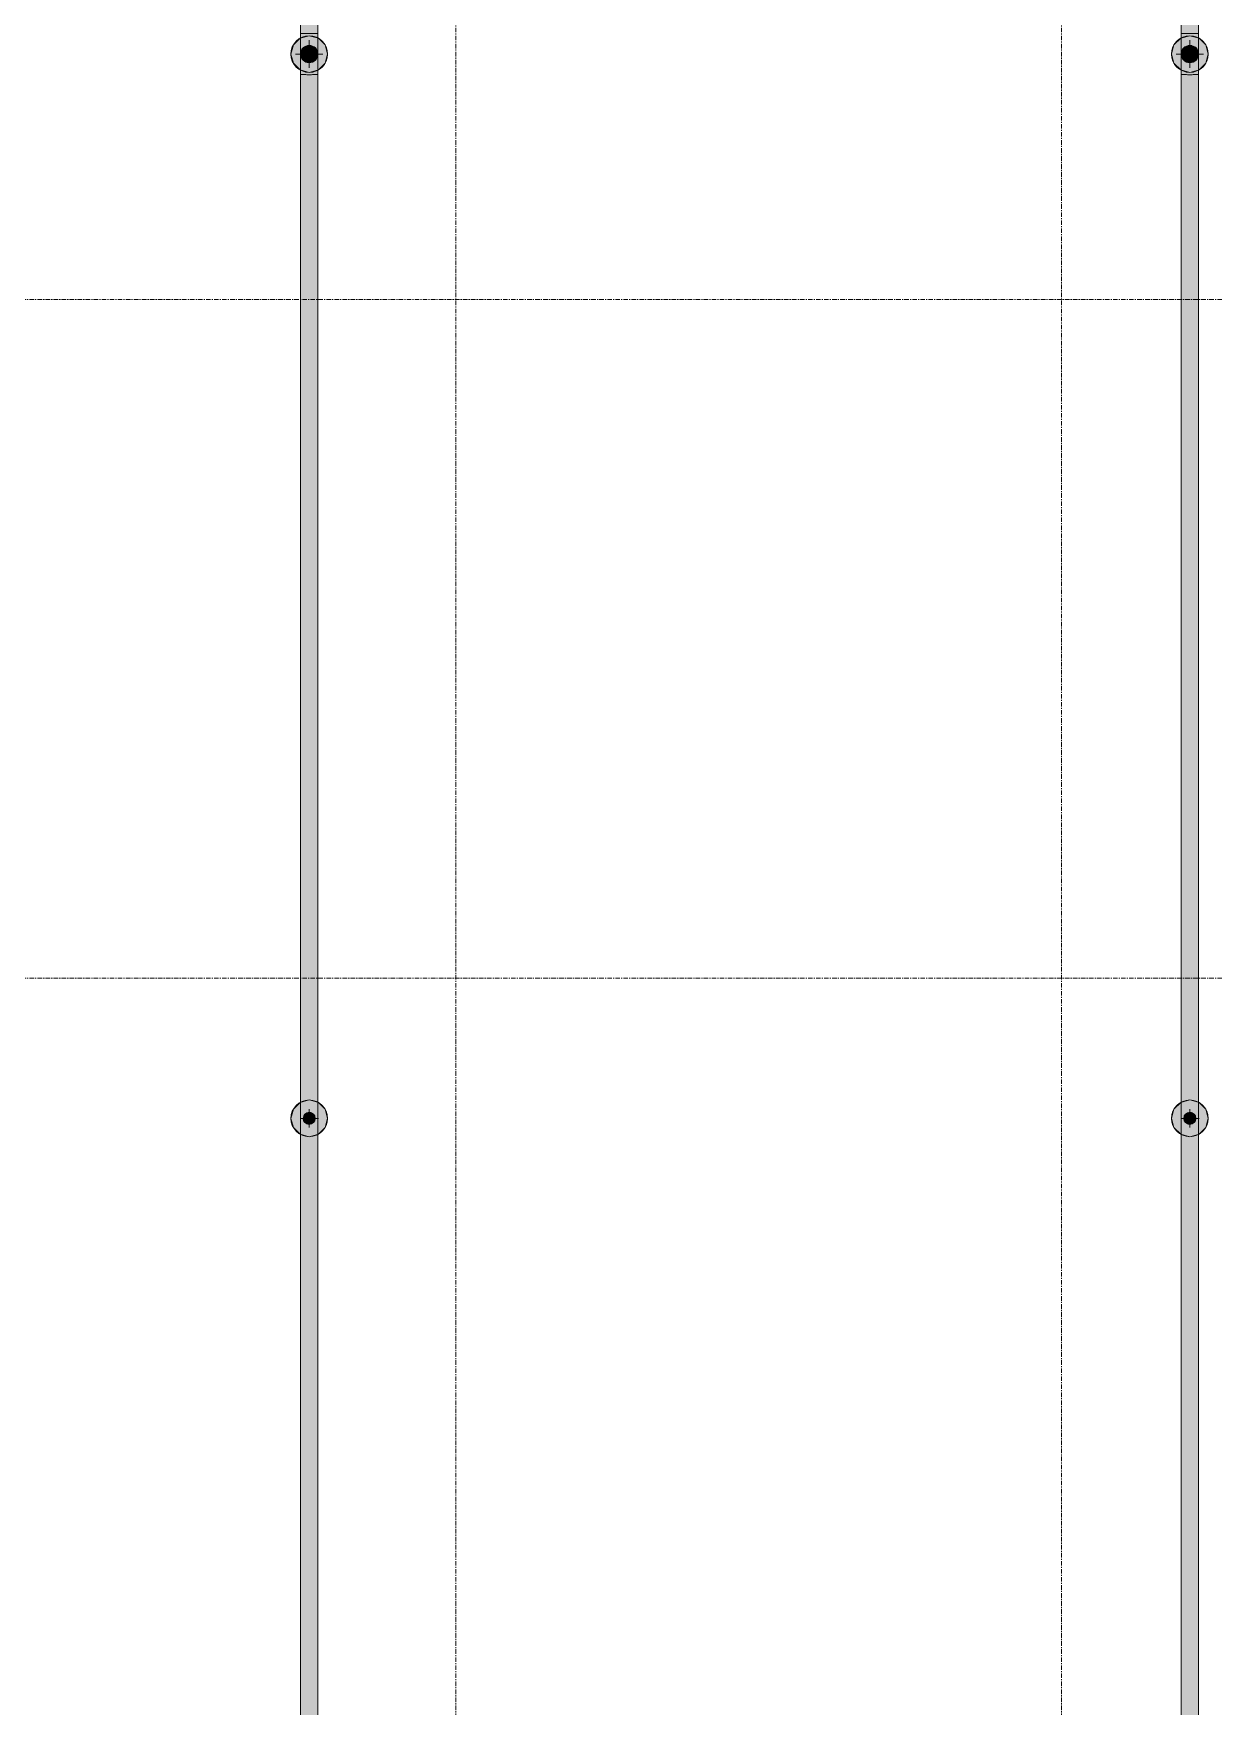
# Model space of a CAD drawing. Header units: inches. Extents: x -3679 to 241, y -496 to 1784.
# Drawn here: x -2782.1 to -2653.3, y 119.6 to 302 of the extents above; entities that cross this region are included whole.
import ezdxf

# ---------------------------------------------------------------- set-up
doc = ezdxf.new("R2010")
doc.units = ezdxf.units.IN
doc.header["$MEASUREMENT"] = 0
doc.linetypes.add('Grid Line', pattern=[0.875, 0.5, -0.125, 0.125, -0.125])
for name, color, linetype, lineweight in [('A-ANNO-NOTE', 250, 'Continuous', 9), ('P-PIPE', 1, 'Continuous', 9), ('P-PIPE-CNTR', 1, 'Continuous', 9), ('S-GRID', 8, 'Continuous', 9)]:
    doc.layers.add(name, color=color, linetype=linetype, lineweight=lineweight)

msp = doc.modelspace()

# ---------------------------------------------------------------- hatches: boundary and pattern name
at = {"layer": 'A-ANNO-NOTE'}
for points in [[(-2752, 297.74), (-2751, 298.01), (-2750.27, 298.74), (-2750, 299.74), (-2750.27, 300.74), (-2751, 301.47), (-2752, 301.74), (-2753, 301.47), (-2753.73, 300.74), (-2754, 299.74), (-2753.73, 298.74), (-2753, 298.01)], [(-2656, 297.74), (-2655, 298.01), (-2654.27, 298.74), (-2654, 299.74), (-2654.27, 300.74), (-2655, 301.47), (-2656, 301.74), (-2657, 301.47), (-2657.73, 300.74), (-2658, 299.74), (-2657.73, 298.74), (-2657, 298.01)], [(-2752, 181.74), (-2751, 182.01), (-2750.27, 182.74), (-2750, 183.74), (-2750.27, 184.74), (-2751, 185.47), (-2752, 185.74), (-2753, 185.47), (-2753.73, 184.74), (-2754, 183.74), (-2753.73, 182.74), (-2753, 182.01)], [(-2656, 181.74), (-2655, 182.01), (-2654.27, 182.74), (-2654, 183.74), (-2654.27, 184.74), (-2655, 185.47), (-2656, 185.74), (-2657, 185.47), (-2657.73, 184.74), (-2658, 183.74), (-2657.73, 182.74), (-2657, 182.01)]]:
    msp.add_hatch(color=256, dxfattribs=at).paths.add_polyline_path(points, flags=0)
h = msp.add_hatch(color=256, dxfattribs=at)
edge = h.paths.add_edge_path(flags=0)
edge.add_arc((-2752, 299.74), 2, 0, 360)
h = msp.add_hatch(color=256, dxfattribs=at)
edge = h.paths.add_edge_path(flags=0)
edge.add_arc((-2656, 299.74), 2, 0, 360)
h = msp.add_hatch(color=256, dxfattribs=at)
edge = h.paths.add_edge_path(flags=0)
edge.add_arc((-2752, 183.74), 2, 0, 360)
h = msp.add_hatch(color=256, dxfattribs=at)
edge = h.paths.add_edge_path(flags=0)
edge.add_arc((-2656, 183.74), 2, 0, 360)
at = {"layer": 'P-PIPE'}
h = msp.add_hatch(color=256, dxfattribs=at)
h.paths.add_polyline_path([(-2752.67, 301.98), (-2752.67, 301.99), (-2752.67, 306.43)], flags=0)
h.paths.add_polyline_path([(-2752, 301.98), (-2752, 417.5), (-2752.95, 417.5), (-2752.95, 301.99), (-2752.47, 301.98), (-2752.25, 301.98)], flags=0)
for points in [[(-2752, 301.98), (-2751.05, 301.99), (-2751.05, 417.5), (-2751.53, 417.5), (-2752, 417.5), (-2752, 306.43)], [(-2656, 301.98), (-2655.05, 301.99), (-2655.05, 417.5), (-2655.53, 417.5), (-2656, 417.5), (-2656, 306.43)], [(-2752, 298.79), (-2751.75, 298.83), (-2751.53, 298.92), (-2751.33, 299.07), (-2751.18, 299.27), (-2751.08, 299.5), (-2751.05, 299.74), (-2751.08, 299.99), (-2751.18, 300.22), (-2751.33, 300.41), (-2751.53, 300.57), (-2751.75, 300.66), (-2752, 300.69), (-2752.25, 300.66), (-2752.48, 300.57), (-2752.67, 300.41), (-2752.82, 300.22), (-2752.92, 299.99), (-2752.95, 299.74), (-2752.92, 299.5), (-2752.82, 299.27), (-2752.67, 299.07), (-2752.48, 298.92), (-2752.25, 298.83)], [(-2656, 298.79), (-2655.75, 298.83), (-2655.53, 298.92), (-2655.33, 299.07), (-2655.18, 299.27), (-2655.08, 299.5), (-2655.05, 299.74), (-2655.08, 299.99), (-2655.18, 300.22), (-2655.33, 300.41), (-2655.53, 300.57), (-2655.75, 300.66), (-2656, 300.69), (-2656.25, 300.66), (-2656.48, 300.57), (-2656.67, 300.41), (-2656.82, 300.22), (-2656.92, 299.99), (-2656.95, 299.74), (-2656.92, 299.5), (-2656.82, 299.27), (-2656.67, 299.07), (-2656.48, 298.92), (-2656.25, 298.83)], [(-2752, 61.98), (-2752, 183.09), (-2752.17, 183.11), (-2752.36, 183.2), (-2752.48, 183.29), (-2752.57, 183.42), (-2752.64, 183.57), (-2752.66, 183.74), (-2752.64, 183.91), (-2752.57, 184.07), (-2752.46, 184.21), (-2752.33, 184.31), (-2752.12, 184.38), (-2752, 184.4), (-2752, 297.5), (-2752.95, 297.5), (-2752.95, 61.99), (-2752.47, 61.98), (-2752.25, 61.98)], [(-2752, 61.98), (-2751.05, 61.99), (-2751.05, 297.5), (-2751.53, 297.5), (-2752, 297.5), (-2752, 184.4), (-2751.83, 184.38), (-2751.64, 184.28), (-2751.53, 184.19), (-2751.42, 184.05), (-2751.36, 183.91), (-2751.34, 183.74), (-2751.36, 183.57), (-2751.43, 183.41), (-2751.54, 183.28), (-2751.67, 183.17), (-2751.87, 183.1), (-2752, 183.09), (-2752, 62.62)], [(-2656, 61.98), (-2656, 183.09), (-2656.17, 183.11), (-2656.36, 183.2), (-2656.48, 183.29), (-2656.57, 183.42), (-2656.64, 183.57), (-2656.66, 183.74), (-2656.64, 183.91), (-2656.57, 184.07), (-2656.46, 184.21), (-2656.33, 184.31), (-2656.12, 184.38), (-2656, 184.4), (-2656, 297.5), (-2656.95, 297.5), (-2656.95, 61.99), (-2656.47, 61.98), (-2656.25, 61.98)], [(-2656, 61.98), (-2655.05, 61.99), (-2655.05, 297.5), (-2655.53, 297.5), (-2656, 297.5), (-2656, 184.4), (-2655.83, 184.38), (-2655.64, 184.28), (-2655.53, 184.19), (-2655.42, 184.05), (-2655.36, 183.91), (-2655.34, 183.74), (-2655.36, 183.57), (-2655.43, 183.41), (-2655.54, 183.28), (-2655.67, 183.17), (-2655.87, 183.1), (-2656, 183.09), (-2656, 62.62)], [(-2752, 183.09), (-2751.83, 183.11), (-2751.67, 183.17), (-2751.54, 183.28), (-2751.43, 183.41), (-2751.36, 183.57), (-2751.34, 183.74), (-2751.36, 183.91), (-2751.43, 184.07), (-2751.54, 184.21), (-2751.67, 184.31), (-2751.83, 184.38), (-2752, 184.4), (-2752.17, 184.38), (-2752.33, 184.31), (-2752.46, 184.21), (-2752.57, 184.07), (-2752.64, 183.91), (-2752.66, 183.74), (-2752.64, 183.57), (-2752.57, 183.41), (-2752.46, 183.28), (-2752.33, 183.17), (-2752.17, 183.11)], [(-2656, 183.09), (-2655.83, 183.11), (-2655.67, 183.17), (-2655.54, 183.28), (-2655.43, 183.41), (-2655.36, 183.57), (-2655.34, 183.74), (-2655.36, 183.91), (-2655.43, 184.07), (-2655.54, 184.21), (-2655.67, 184.31), (-2655.83, 184.38), (-2656, 184.4), (-2656.17, 184.38), (-2656.33, 184.31), (-2656.46, 184.21), (-2656.57, 184.07), (-2656.64, 183.91), (-2656.66, 183.74), (-2656.64, 183.57), (-2656.57, 183.41), (-2656.46, 183.28), (-2656.33, 183.17), (-2656.17, 183.11)]]:
    msp.add_hatch(color=256, dxfattribs=at).paths.add_polyline_path(points, flags=0)
h = msp.add_hatch(color=256, dxfattribs=at)
h.paths.add_polyline_path([(-2656.67, 301.98), (-2656.67, 301.99), (-2656.67, 306.43)], flags=0)
h.paths.add_polyline_path([(-2656, 301.98), (-2656, 417.5), (-2656.95, 417.5), (-2656.95, 301.99), (-2656.47, 301.98), (-2656.25, 301.98)], flags=0)
h = msp.add_hatch(color=256, dxfattribs=at)
h.paths.add_polyline_path([(-2752.95, 299.74), (-2752.92, 299.99), (-2752.79, 300.28), (-2752.65, 300.43), (-2752.44, 300.58), (-2752.24, 300.66), (-2752, 300.69), (-2752, 301.98), (-2752.95, 301.99), (-2752.95, 299.91)], flags=0)
h.paths.add_polyline_path([(-2752, 297.5), (-2752, 298.79), (-2752.25, 298.83), (-2752.48, 298.92), (-2752.67, 299.07), (-2752.84, 299.31), (-2752.88, 299.38), (-2752.93, 299.56), (-2752.95, 299.74), (-2752.95, 297.5), (-2752.48, 297.5), (-2752.25, 297.5)], flags=0)
h = msp.add_hatch(color=256, dxfattribs=at)
h.paths.add_polyline_path([(-2751.05, 299.74), (-2751.05, 301.99), (-2751.53, 301.98), (-2752, 301.98), (-2751.99, 300.69), (-2751.75, 300.66), (-2751.52, 300.57), (-2751.33, 300.41), (-2751.16, 300.18), (-2751.12, 300.1), (-2751.07, 299.93), (-2751.05, 299.75)], flags=0)
h.paths.add_polyline_path([(-2752, 297.5), (-2751.05, 297.5), (-2751.05, 299.74), (-2751.08, 299.5), (-2751.21, 299.21), (-2751.35, 299.05), (-2751.54, 298.91), (-2751.75, 298.82), (-2752, 298.79), (-2752, 298.68)], flags=0)
h = msp.add_hatch(color=256, dxfattribs=at)
h.paths.add_polyline_path([(-2656.95, 299.74), (-2656.92, 299.99), (-2656.79, 300.28), (-2656.65, 300.43), (-2656.44, 300.58), (-2656.24, 300.66), (-2656, 300.69), (-2656, 301.98), (-2656.95, 301.99), (-2656.95, 299.91)], flags=0)
h.paths.add_polyline_path([(-2656, 297.5), (-2656, 298.79), (-2656.25, 298.83), (-2656.48, 298.92), (-2656.67, 299.07), (-2656.84, 299.31), (-2656.88, 299.38), (-2656.93, 299.56), (-2656.95, 299.74), (-2656.95, 297.5), (-2656.48, 297.5), (-2656.25, 297.5)], flags=0)
h = msp.add_hatch(color=256, dxfattribs=at)
h.paths.add_polyline_path([(-2655.05, 299.74), (-2655.05, 301.99), (-2655.53, 301.98), (-2656, 301.98), (-2655.99, 300.69), (-2655.75, 300.66), (-2655.52, 300.57), (-2655.33, 300.41), (-2655.16, 300.18), (-2655.12, 300.1), (-2655.07, 299.93), (-2655.05, 299.75)], flags=0)
h.paths.add_polyline_path([(-2656, 297.5), (-2655.05, 297.5), (-2655.05, 299.74), (-2655.08, 299.5), (-2655.21, 299.21), (-2655.35, 299.05), (-2655.54, 298.91), (-2655.75, 298.82), (-2656, 298.79), (-2656, 298.68)], flags=0)
h = msp.add_hatch(color=256, dxfattribs=at)
h.paths.add_polyline_path([(-2752, 298.79), (-2751.75, 298.83), (-2751.52, 298.92), (-2751.33, 299.07), (-2751.18, 299.27), (-2751.08, 299.5), (-2751.05, 299.75), (-2751.08, 299.99), (-2751.18, 300.22), (-2751.33, 300.42), (-2751.53, 300.57), (-2751.76, 300.66), (-2752.01, 300.69), (-2752.25, 300.66), (-2752.48, 300.56), (-2752.67, 300.41), (-2752.83, 300.21), (-2752.92, 299.98), (-2752.95, 299.74), (-2752.92, 299.49), (-2752.82, 299.27), (-2752.67, 299.07), (-2752.47, 298.92), (-2752.25, 298.82), (-2752, 298.79)], flags=0)
h.paths.add_polyline_path([(-2752, 298.79), (-2752.25, 298.83), (-2752.48, 298.92), (-2752.67, 299.08), (-2752.82, 299.27), (-2752.92, 299.5), (-2752.95, 299.74), (-2752.91, 300), (-2752.82, 300.22), (-2752.66, 300.42), (-2752.48, 300.57), (-2752.24, 300.66), (-2752, 300.69), (-2751.75, 300.66), (-2751.53, 300.57), (-2751.32, 300.41), (-2751.18, 300.22), (-2751.08, 299.99), (-2751.05, 299.74), (-2751.08, 299.5), (-2751.18, 299.27), (-2751.33, 299.07), (-2751.53, 298.92), (-2751.75, 298.83)], flags=0)
h = msp.add_hatch(color=256, dxfattribs=at)
h.paths.add_polyline_path([(-2656, 298.79), (-2655.75, 298.83), (-2655.52, 298.92), (-2655.33, 299.07), (-2655.18, 299.27), (-2655.08, 299.5), (-2655.05, 299.75), (-2655.08, 299.99), (-2655.18, 300.22), (-2655.33, 300.42), (-2655.53, 300.57), (-2655.76, 300.66), (-2656.01, 300.69), (-2656.25, 300.66), (-2656.48, 300.56), (-2656.67, 300.41), (-2656.83, 300.21), (-2656.92, 299.98), (-2656.95, 299.74), (-2656.92, 299.49), (-2656.82, 299.27), (-2656.67, 299.07), (-2656.47, 298.92), (-2656.25, 298.82), (-2656, 298.79)], flags=0)
h.paths.add_polyline_path([(-2656, 298.79), (-2656.25, 298.83), (-2656.48, 298.92), (-2656.67, 299.08), (-2656.82, 299.27), (-2656.92, 299.5), (-2656.95, 299.74), (-2656.91, 300), (-2656.82, 300.22), (-2656.66, 300.42), (-2656.48, 300.57), (-2656.24, 300.66), (-2656, 300.69), (-2655.75, 300.66), (-2655.53, 300.57), (-2655.32, 300.41), (-2655.18, 300.22), (-2655.08, 299.99), (-2655.05, 299.74), (-2655.08, 299.5), (-2655.18, 299.27), (-2655.33, 299.07), (-2655.53, 298.92), (-2655.75, 298.83)], flags=0)

# ---------------------------------------------------------------- linework, layer by layer
at = {"layer": 'A-ANNO-NOTE'}
for p, q in [((-2753, 301.47), (-2753.73, 300.74)), ((-2752, 301.74), (-2753, 301.47)), ((-2751, 301.47), (-2752, 301.74)), ((-2750.27, 300.74), (-2751, 301.47)), ((-2657, 301.47), (-2657.73, 300.74)), ((-2656, 301.74), (-2657, 301.47)), ((-2655, 301.47), (-2656, 301.74)), ((-2654.27, 300.74), (-2655, 301.47)), ((-2753.73, 300.74), (-2754, 299.74)), ((-2754, 299.74), (-2753.73, 298.74)), ((-2750, 299.74), (-2750.27, 300.74)), ((-2750.27, 298.74), (-2750, 299.74)), ((-2657.73, 300.74), (-2658, 299.74)), ((-2658, 299.74), (-2657.73, 298.74)), ((-2654, 299.74), (-2654.27, 300.74)), ((-2654.27, 298.74), (-2654, 299.74)), ((-2753.73, 298.74), (-2753, 298.01)), ((-2753, 298.01), (-2752, 297.74)), ((-2752, 297.74), (-2751, 298.01)), ((-2751, 298.01), (-2750.27, 298.74)), ((-2657.73, 298.74), (-2657, 298.01)), ((-2657, 298.01), (-2656, 297.74)), ((-2656, 297.74), (-2655, 298.01)), ((-2655, 298.01), (-2654.27, 298.74)), ((-2753.73, 184.74), (-2754, 183.74)), ((-2753, 185.47), (-2753.73, 184.74)), ((-2752, 185.74), (-2753, 185.47)), ((-2751, 185.47), (-2752, 185.74)), ((-2750.27, 184.74), (-2751, 185.47)), ((-2750, 183.74), (-2750.27, 184.74)), ((-2657.73, 184.74), (-2658, 183.74)), ((-2657, 185.47), (-2657.73, 184.74)), ((-2656, 185.74), (-2657, 185.47)), ((-2655, 185.47), (-2656, 185.74)), ((-2654.27, 184.74), (-2655, 185.47)), ((-2654, 183.74), (-2654.27, 184.74)), ((-2754, 183.74), (-2753.73, 182.74)), ((-2753.73, 182.74), (-2753, 182.01)), ((-2751, 182.01), (-2750.27, 182.74)), ((-2750.27, 182.74), (-2750, 183.74)), ((-2658, 183.74), (-2657.73, 182.74)), ((-2657.73, 182.74), (-2657, 182.01)), ((-2655, 182.01), (-2654.27, 182.74)), ((-2654.27, 182.74), (-2654, 183.74)), ((-2753, 182.01), (-2752, 181.74)), ((-2752, 181.74), (-2751, 182.01)), ((-2657, 182.01), (-2656, 181.74)), ((-2656, 181.74), (-2655, 182.01))]:
    msp.add_line(p, q, dxfattribs=at)
for centre in [(-2752, 299.74), (-2656, 299.74), (-2752, 183.74), (-2656, 183.74)]:
    msp.add_circle(centre, 2, dxfattribs=at)
at = {"layer": 'P-PIPE'}
for p, q in [((-2752.95, 417.5), (-2752.95, 301.99)), ((-2751.05, 301.99), (-2751.05, 417.5)), ((-2656.95, 417.5), (-2656.95, 301.99)), ((-2655.05, 301.99), (-2655.05, 417.5)), ((-2752.95, 301.99), (-2752.95, 297.5)), ((-2751.05, 297.5), (-2751.05, 301.99)), ((-2656.95, 301.99), (-2656.95, 297.5)), ((-2655.05, 297.5), (-2655.05, 301.99)), ((-2752.95, 297.5), (-2752.95, 61.99)), ((-2751.05, 61.99), (-2751.05, 297.5)), ((-2656.95, 297.5), (-2656.95, 61.99)), ((-2655.05, 61.99), (-2655.05, 297.5))]:
    msp.add_line(p, q, dxfattribs=at)
for centre, radius, start, end in [((-2752, 299.74), 0.95, 0, 180), ((-2752, 299.74), 0.95, 180, 0), ((-2752, 299.27), 0.475, 90, 270), ((-2752, 300.22), 0.475, 270, 90), ((-2656, 299.74), 0.95, 0, 180), ((-2656, 299.74), 0.95, 180, 0), ((-2656, 299.27), 0.475, 90, 270), ((-2656, 300.22), 0.475, 270, 90), ((-2752, 183.74), 0.657, 0, 180), ((-2752, 184.07), 0.329, 270, 90), ((-2656, 183.74), 0.657, 0, 180), ((-2656, 184.07), 0.329, 270, 90), ((-2752, 183.74), 0.658, 180, 0), ((-2752, 183.41), 0.329, 90, 270), ((-2656, 183.74), 0.658, 180, 0), ((-2656, 183.41), 0.329, 90, 270)]:
    msp.add_arc(centre, radius, start, end, dxfattribs=at)
for centre, major_axis, start_param, end_param in [((-2752, 301.99), (0.951, 0), 3.141593, 3.403392), ((-2752, 301.99), (0.951, 0), 3.405488, 3.665191), ((-2752, 301.99), (0.951, 0), 3.666373, 3.926991), ((-2752, 301.99), (0.95, 0), 3.665191, 3.926025), ((-2752, 301.99), (0.951, 0), 3.927731, 4.18879), ((-2752, 301.99), (0.95, 0), 3.926991, 4.188266), ((-2752, 301.99), (0.951, 0), 4.18924, 4.45059), ((-2752, 301.99), (0.95, 0), 4.18879, 4.450357), ((-2752, 301.99), (0.951, 0), 4.450806, 4.712389), ((-2752, 301.99), (0.95, 0), 4.45059, 4.712389), ((-2752, 301.99), (0.951, 0), 4.712389, 4.973972), ((-2752, 301.99), (0.95, 0), 4.712389, 4.974188), ((-2752, 301.99), (0.951, 0), 4.974188, 5.235538), ((-2752, 301.99), (0.95, 0), 4.974421, 5.235988), ((-2752, 301.99), (0.951, 0), 5.235988, 5.497047), ((-2752, 301.99), (0.95, 0), 5.236512, 5.497787), ((-2752, 301.99), (0.951, 0), 5.497787, 5.758405), ((-2752, 301.99), (0.95, 0), 5.498753, 5.759587), ((-2752, 301.99), (0.951, 0), 5.759587, 6.01929), ((-2752, 301.99), (0.951, 0), 6.021386, 6.283185), ((-2656, 301.99), (0.951, 0), 3.141593, 3.403392), ((-2656, 301.99), (0.951, 0), 3.405488, 3.665191), ((-2656, 301.99), (0.95, 0), 3.665191, 3.926025), ((-2656, 301.99), (0.951, 0), 3.666373, 3.926991), ((-2656, 301.99), (0.95, 0), 3.926991, 4.188266), ((-2656, 301.99), (0.951, 0), 3.927731, 4.18879), ((-2656, 301.99), (0.95, 0), 4.18879, 4.450357), ((-2656, 301.99), (0.951, 0), 4.18924, 4.45059), ((-2656, 301.99), (0.95, 0), 4.45059, 4.712389), ((-2656, 301.99), (0.951, 0), 4.450806, 4.712389), ((-2656, 301.99), (0.95, 0), 4.712389, 4.974188), ((-2656, 301.99), (0.951, 0), 4.712389, 4.973972), ((-2656, 301.99), (0.95, 0), 4.974421, 5.235988), ((-2656, 301.99), (0.951, 0), 4.974188, 5.235538), ((-2656, 301.99), (0.95, 0), 5.236512, 5.497787), ((-2656, 301.99), (0.951, 0), 5.235988, 5.497047), ((-2656, 301.99), (0.95, 0), 5.498753, 5.759587), ((-2656, 301.99), (0.951, 0), 5.497787, 5.758405), ((-2656, 301.99), (0.951, 0), 5.759587, 6.01929), ((-2656, 301.99), (0.951, 0), 6.021386, 6.283185), ((-2752, 297.5), (0.951, 0), 3.141593, 4.712389), ((-2752, 297.5), (0.95, 0), 3.665191, 3.926025), ((-2752, 297.5), (0.95, 0), 3.926991, 4.188266), ((-2752, 297.5), (0.95, 0), 4.18879, 4.450357), ((-2752, 297.5), (0.95, 0), 4.45059, 4.712389), ((-2752, 297.5), (0.95, 0), 4.712389, 4.974188), ((-2752, 297.5), (0.951, 0), 4.712389, 6.283185), ((-2752, 297.5), (0.95, 0), 4.974421, 5.235988), ((-2752, 297.5), (0.95, 0), 5.236512, 5.497787), ((-2752, 297.5), (0.95, 0), 5.498753, 5.759587), ((-2656, 297.5), (0.951, 0), 3.141593, 4.712389), ((-2656, 297.5), (0.95, 0), 3.665191, 3.926025), ((-2656, 297.5), (0.95, 0), 3.926991, 4.188266), ((-2656, 297.5), (0.95, 0), 4.18879, 4.450357), ((-2656, 297.5), (0.95, 0), 4.45059, 4.712389), ((-2656, 297.5), (0.951, 0), 4.712389, 6.283185), ((-2656, 297.5), (0.95, 0), 4.712389, 4.974188), ((-2656, 297.5), (0.95, 0), 4.974421, 5.235988), ((-2656, 297.5), (0.95, 0), 5.236512, 5.497787), ((-2656, 297.5), (0.95, 0), 5.498753, 5.759587)]:
    msp.add_ellipse(centre, major_axis=major_axis, ratio=0.004167, start_param=start_param, end_param=end_param, dxfattribs=at)
at = {"layer": 'P-PIPE-CNTR'}
for p, q in [((-2752, 298.24), (-2752, 301.24)), ((-2656, 298.24), (-2656, 301.24)), ((-2753.5, 299.74), (-2750.5, 299.74)), ((-2657.5, 299.74), (-2654.5, 299.74)), ((-2752, 182.74), (-2752, 184.74)), ((-2656, 182.74), (-2656, 184.74)), ((-2753, 183.74), (-2751, 183.74)), ((-2657, 183.74), (-2655, 183.74))]:
    msp.add_line(p, q, dxfattribs=at)
at = {"layer": 'S-GRID', "linetype": 'Grid Line'}
for p, q in [((-2736, 1771.74), (-2736, -484.26)), ((-2670, 1771.74), (-2670, -484.26)), ((228, 273), (-3666.39, 273)), ((228, 199), (-3666.39, 199))]:
    msp.add_line(p, q, dxfattribs=at)

doc.saveas('drawing.dxf')
